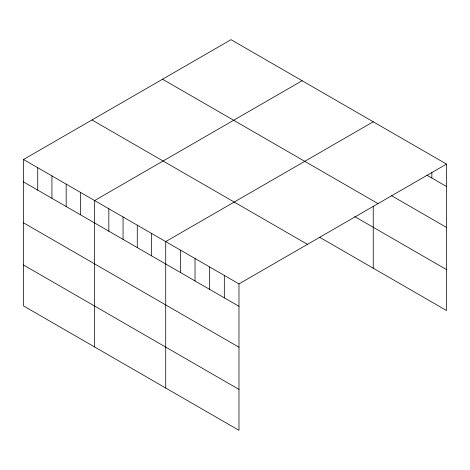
<?xml version="1.0" encoding="UTF-8"?>
<svg xmlns="http://www.w3.org/2000/svg" width="470" height="470" viewBox="0 0 470 470"><rect width="100%" height="100%" fill="white"/><g stroke="black" fill="none" stroke-linecap="round" stroke-linejoin="round"><path stroke-width="0.7" d="M23.5 159.489L238.977 283.898L238.983 430.32L23.5 305.917L23.5 159.489L231.017 39.68L446.5 164.083L446.5 310.511L319.441 237.156M302.128 80.734L94.611 200.543L94.611 346.966M373.239 121.789L165.716 241.598L165.716 388.02M238.977 283.898L446.5 164.083M426.966 175.216L446.5 186.496M391.551 195.696L446.5 227.421M162.538 79.219L378.021 203.622M354.686 216.576L446.5 269.586M91.979 119.95L307.462 244.359M23.5 181.896L238.977 306.305M23.5 222.821L238.983 347.23M23.5 264.986L238.983 389.395M431.848 172.249L431.848 178.036M373.239 206.207L373.239 268.211M224.325 275.438L224.325 297.845M209.673 266.978L209.673 289.385M195.021 258.518L195.021 280.925M180.368 250.058L180.368 272.465M151.493 233.384L151.493 255.797M137.275 225.177L137.275 247.584M123.052 216.964L123.052 239.371M108.829 208.756L108.829 231.164M80.388 192.336L80.388 214.743M66.164 184.123L66.164 206.53M51.941 175.909L51.941 198.317M37.723 167.702L37.723 190.109"/></g></svg>
